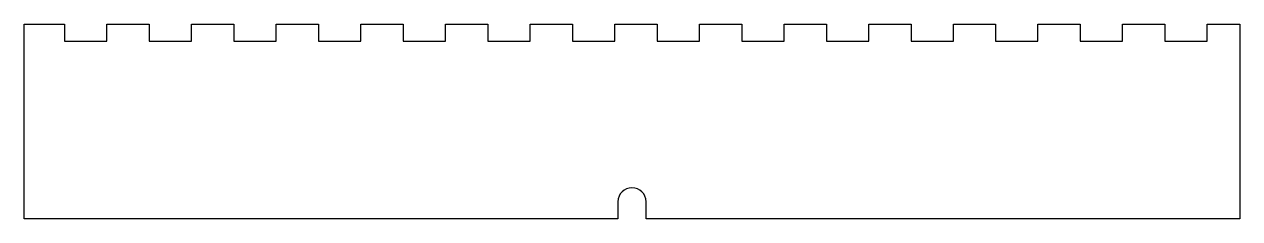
# Model space of a CAD drawing. Header units: millimetres. Extents: x -431 to 0, y -59 to 10.
import ezdxf

# ---------------------------------------------------------------- set-up
doc = ezdxf.new("R2010")
doc.units = ezdxf.units.MM
doc.layers.get('0').update_dxf_attribs({"linetype": 'CONTINUOUS'})

msp = doc.modelspace()

# ---------------------------------------------------------------- linework, layer by layer
msp.add_lwpolyline([(-220.4, -53), (-220.4, -59), (-430.8, -59), (-430.8, 10), (-416.5, 10), (-416.5, 4), (-401.5, 4), (-401.5, 10), (-386.5, 10), (-386.5, 4), (-371.5, 4), (-371.5, 10), (-356.5, 10), (-356.5, 4), (-341.5, 4), (-341.5, 10), (-326.5, 10), (-326.5, 4), (-311.5, 4), (-311.5, 10), (-296.5, 10), (-296.5, 4), (-281.5, 4), (-281.5, 10), (-266.5, 10), (-266.5, 4), (-251.5, 4), (-251.5, 10), (-236.5, 10), (-236.5, 4), (-221.5, 4), (-221.5, 10), (-206.5, 10), (-206.5, 4), (-191.5, 4), (-191.5, 10), (-176.5, 10), (-176.5, 4), (-161.5, 4), (-161.5, 10), (-146.5, 10), (-146.5, 4), (-131.5, 4), (-131.5, 10), (-116.5, 10), (-116.5, 4), (-101.5, 4), (-101.5, 10), (-86.5, 10), (-86.5, 4), (-71.5, 4), (-71.5, 10), (-56.5, 10), (-56.5, 4), (-41.5, 4), (-41.5, 10), (-26.5, 10), (-26.5, 4), (-11.5, 4), (-11.5, 10), (0, 10), (0, -59), (-210.4, -59), (-210.4, -53, 1)], format="xyb", close=True)

doc.saveas('drawing.dxf')
